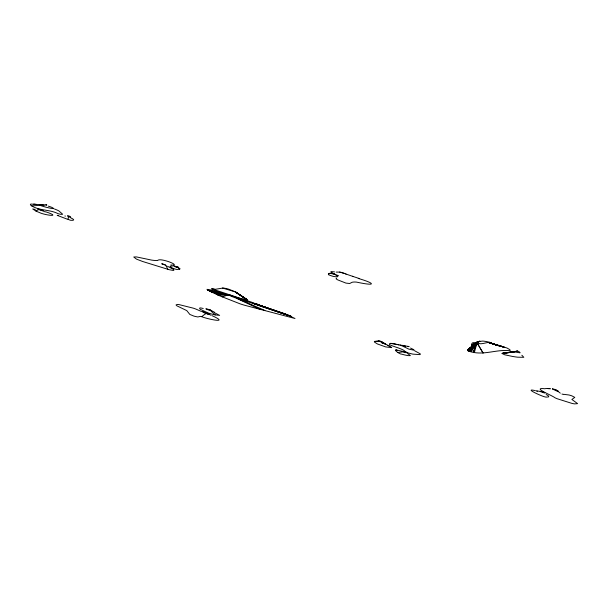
<?xml version="1.0" encoding="UTF-8"?>
<svg xmlns="http://www.w3.org/2000/svg" width="608" height="608" viewBox="0 0 608 608"><rect width="100%" height="100%" fill="white"/><g stroke="black" fill="none" stroke-linecap="round" stroke-linejoin="round"><path stroke-width="0.91" d="M335.905 275.416L337.691 276.313L337.136 276.883A5.563 0.92 17.2 0 1 336.52 276.891L333.632 276.45A6.832 1.125 17.2 0 1 332.12 276.078L328.609 274.801L328.434 273.752A28.439 4.697 17.2 0 1 329.004 273.463L329.741 273.304M407.17 352.762L407.102 352.61A3.352 0.555 17.2 0 0 406.691 352.306L395.952 349.858C393.163 349.775 400.763 354.806 401.812 354.175A10.594 1.748 17.2 0 0 404.16 354.814L406.38 355.308A10.184 1.68 17.2 0 0 408.234 355.612L410.081 355.642A5.305 0.874 17.2 0 0 410.301 355.384L407.71 353.689M474.574 344.744L470.113 348.232C472.743 347.35 470.691 344.234 472.355 342.95A21.592 3.564 17.2 0 1 473.89 342.631L474.688 342.6M255.884 303.977L275.629 310.802L264.054 307.101L251.066 301.978L228.281 294.736L230.493 295.898A18.248 3.01 17.2 0 0 232.735 296.841A18.164 2.994 17.2 0 0 234.855 297.662L246.301 301.424A38.152 6.3 17.2 0 0 252.571 303.172L286.292 314.404L295.002 318.493L244.591 305.246A21.592 3.564 17.2 0 1 240.023 303.81L219.693 295.83L209.722 291.186L206.956 289.332L213.879 290.419L224.572 293.884M44.156 205.139C28.378 202.897 59.219 211.242 52.258 207.564A5.442 0.897 17.2 0 0 50.905 207.001A5.282 0.874 17.2 0 0 49.339 206.462L48.306 206.15M477.196 342.22L473.267 352.344L474.339 352.564L477.151 342.296L473.267 352.344C471.892 351.599 467.248 351.842 467.757 349.714L477.812 341.673L467.506 350.048L477.728 341.719L467.491 350.223L477.652 341.772L467.742 350.588M71.546 218.211A5.305 0.874 17.2 0 1 71.972 218.416L73.408 219.404A10.184 1.68 17.2 0 1 73.621 219.891L73.234 220.21A10.594 1.748 17.2 0 1 72.276 220.316C69.852 220.696 65.9 218.857 69.365 216.858A2.683 0.441 17.2 0 0 70.612 217.064L69.411 216.159A3.352 0.555 17.2 0 0 68.339 215.802L67.42 215.779A6.08 1.003 17.2 0 0 67.488 215.87A8.413 1.391 17.2 0 0 67.845 216.205L68.902 216.737M502.048 353.484L515.318 351.637L517.195 350.915L518.548 351.439A11.286 1.862 17.2 0 1 519.399 351.948L520.121 352.678A4.34 0.714 17.2 0 1 519.924 352.822L513.684 351.766L502.672 353.111L514.262 351.713L502.048 353.484L504.724 354.798L512.453 356.425A49.423 8.155 17.2 0 0 517.56 357.185L523.83 357.314L521.831 355.232M471.162 351.85L477.242 342.152M408.85 346.568A3.633 0.6 17.2 0 0 408.667 346.476L400.55 345.169L408.91 349.136L413.972 350.208A5.442 0.897 17.2 0 0 413.957 349.919A5.282 0.874 17.2 0 0 413.44 349.486L410.514 348.05M470.197 351.584L477.295 342.084L469.338 351.318L477.364 342.015M178.144 267.17L175.165 266.76A6.726 1.11 17.2 0 1 174.823 266.593A8.968 1.482 17.2 0 1 174.412 266.388L173.66 265.848L174.678 266.122A2.911 0.479 17.2 0 0 175.134 266.266A3.678 0.608 17.2 0 0 176.221 266.555A9.371 1.543 17.2 0 0 176.556 266.631L178.098 267.087L179.626 269.07L180.097 268.789L177.931 267.626M247.243 299.744L235.364 291.908L222.627 288.07L223.258 288.048A11.271 1.862 17.2 0 1 224.42 288.184L226.982 288.694A4.34 0.714 17.2 0 1 228.129 289.013A4.697 0.775 17.2 0 1 228.927 289.279L235.288 291.855L247.76 300.284L241.399 298.71L211.569 288.762L214.206 288.8M468.608 351.052L477.432 341.939L468.054 350.793M205.405 313.774L201.712 316.684C199.91 315.696 198.497 317.581 196.551 316.7A5.89 0.973 17.2 0 1 193.876 316.084L189.848 314.45L186.778 310.604L176.974 305.877L176.039 304.958L177.072 304.486A10.29 1.695 17.2 0 1 179.071 304.616L193.283 308.157A9.568 1.581 17.2 0 1 196.08 309.16L201.605 311.562M388.421 345.754A5.563 0.92 17.2 0 1 389.28 346.089A6.057 1.003 17.2 0 1 390.556 346.659L391.742 347.632L385.692 346.925L377.348 343.923L374.513 342.106A13.961 2.303 17.2 0 1 374.391 341.574L379.187 340.7L380.745 341.286A6.779 1.117 17.2 0 1 381.246 341.673L383.443 343.239L381.246 341.673M407.132 352.807L405.202 352.518A2.69 0.441 17.2 0 1 403.826 352.009L403.34 351.705L403.872 351.675A8.406 1.391 17.2 0 1 404.723 351.758A5.761 0.95 17.2 0 1 405.11 351.812L405.559 351.895M471.147 347.373L476.877 342.92M474.757 344.766L472.591 346.332M473.746 345.344L471.474 346.932L473.662 345.466M467.757 349.714L468.76 349.076M471.664 346.492L476.345 343.543M179.649 269.063L179.109 269.276A28.485 4.704 17.2 0 1 178.053 269.39C176.548 270.286 166.843 266.008 171.122 266.068A5.571 0.92 17.2 0 1 171.935 266.144L172.3 266.198M489.729 342.38C485.693 342.182 480.039 345.587 477.09 342.441A38.152 6.3 17.2 0 1 477.987 341.582L482.699 341.088A18.172 3.002 17.2 0 1 484.242 341.225A18.255 3.01 17.2 0 1 486.278 341.521L489.539 342.243L493.438 344.394L489.592 342.456L496.47 345.146M35.264 209.418L32.718 208.97L35.872 211.006L38.844 209.509A10.617 1.756 17.2 0 0 40.683 210.292L43.449 211.022L42.507 210.474A5.875 0.973 17.2 0 0 41.253 209.965L40.675 209.752A6.772 1.117 17.2 0 0 39.292 209.289L37.795 208.916L38.844 209.509M471.747 345.557L476.642 343.102M374.596 341.346L378.541 341.422M476.702 342.882L471.641 344.713L476.748 343.041M328.32 274.094L330.592 273.311L332.226 273.813A9.302 1.535 17.2 0 1 332.523 273.874A3.602 0.593 17.2 0 1 333.708 274.147A2.888 0.479 17.2 0 1 334.005 274.231L334.97 274.451L333.891 273.851A7.501 1.239 17.2 0 0 333.002 273.463L331.208 272.916L330.592 273.311M511.45 352.328L517.492 350.953M222.186 296.894L228.38 294.865M552.391 388.869L553.052 388.953A2.804 0.464 17.2 0 1 555.096 389.553L556.48 390.131A7.608 1.254 17.2 0 1 557.088 390.42L557.597 390.693A3.291 0.547 17.2 0 1 557.924 390.914A4.621 0.76 17.2 0 1 558.022 391.005L558.121 391.119A14.767 2.44 17.2 0 1 558.25 391.309L556.784 391.043A17.997 2.972 17.2 0 1 556.084 390.724L552.999 389.257A5.746 0.95 17.2 0 1 552.733 389.12L552.429 388.93M213.332 289.613L222.665 288.093M336.703 278.289L336.049 278.806L337.638 279.847L345.982 283.108L349.706 283.503L351.994 282.348A24.221 3.998 17.2 0 1 353.788 282.044A26.083 4.309 17.2 0 1 356.387 282.089C377.173 286.505 374.999 283.298 358.256 278.434M336.163 272.088L339.621 272.118M397.564 352.48L403.438 351.819M40.675 204.676L30.97 204.06A12.358 2.037 17.2 0 0 30.4 204.63L30.582 204.98A11.514 1.9 17.2 0 0 31.73 205.907L40.006 205.329M563.464 394.296L568.982 394.995A5.89 0.973 17.2 0 1 571.847 395.854L574.788 397.389L571.885 399.448L577.6 403.628L574.659 403.894A10.29 1.695 17.2 0 1 571.862 403.37L557.141 398.719A9.568 1.581 17.2 0 1 554.861 397.7C552.383 395.474 530.624 387.038 545.148 388.778M396.294 344.242A12.358 2.037 17.2 0 0 393.794 343.725L393.133 343.619A11.56 1.908 17.2 0 0 390.382 343.383C384.636 344.979 403.818 348.224 405.27 351.766A4.583 0.76 17.2 0 0 406.106 352.184L406.516 352.366A5.875 0.973 17.2 0 0 407.953 352.921L412.756 354.114L419.604 354.608A7.684 1.269 17.2 0 0 420.204 354.449L420.333 354.236A10.914 1.801 17.2 0 0 420.113 353.75L414.565 350.725M503.401 353.005L508.508 352.784M409.055 346.712L408.067 346.355M228.281 294.736L217.74 294.956L228.646 294.789L214.48 293.451L229.315 294.986L211.675 292.136L230.022 295.214L209.722 291.186L230.88 295.503M39.619 204.896L46.862 205.018L46.459 204.881M329.954 273.288L330.342 273.296M513.912 351.614L514.778 351.698M545.741 388.444L550.62 388.74M165.361 265.027L164.403 264.761A7.448 1.231 17.2 0 1 163.734 264.533L163.689 264.51M536.119 390.86L542.207 391.628A3.853 0.638 17.2 0 1 543.081 391.909L544.776 392.791A3.686 0.608 17.2 0 1 544.593 392.928L544.525 392.935A2.842 0.471 17.2 0 1 544.32 392.95L540.611 391.681A2.652 0.441 17.2 0 1 540.208 391.423L541.006 391.309M548.18 388.565L549.343 388.641M210.33 310.399L210.733 310.323L210.376 310.034A2.652 0.441 17.2 0 0 209.73 309.73L205.983 308.674A2.842 0.471 17.2 0 0 205.914 308.758L205.914 308.796A3.686 0.608 17.2 0 0 206.051 308.993L208.43 309.974A3.861 0.638 17.2 0 0 209.296 310.202L210.33 310.399L215.232 314.906L219.632 315.377L214.214 312.565M170.818 264.959C182.924 266.342 159.82 257.207 157.632 260.513A24.229 3.998 17.2 0 1 154.964 260.475A26.083 4.309 17.2 0 1 151.628 260.095L136.458 256.918L133.737 256.994L136.473 259.114L142.508 261.448L169.161 269.694L173.105 270.416L173.896 270.21L173.652 269.64A9.979 1.649 17.2 0 0 172.786 268.987L167.466 266.251M33.752 204.052L36.214 204.402M390.382 343.383L400.611 345.116M474.339 352.564C486.301 354.54 498.074 349.152 510.15 350.763L509.899 349.668L506.852 347.958L488.528 342.532L504.655 347.259M499.001 345.982L503.819 347.031L488.733 342.524L502.93 346.811L488.923 342.517L500.635 346.302L489.318 342.494L496.417 345.154M562.947 394.296L561.959 394.045M334.514 271.89L330.919 271.548L331.618 272.551A9.979 1.649 17.2 0 0 332.903 273.296L338.618 275.819M395.952 349.858L397.168 350.352M208.149 290.358L231.291 295.64L207.655 290.069L231.716 295.784M401.88 345.268L402.77 345.466M64.889 215.984L65.406 216.114M535.306 390.64C522.903 387.722 541.812 396.302 544.798 396.849A3.83 0.631 17.2 0 0 546.09 397.123L548.469 396.925A19.061 3.146 17.2 0 0 548.72 396.614L548.332 395.77L546.144 394.463M397.541 344.546L398.818 344.88M203.254 308.499L201.202 308.02A3.83 0.631 17.2 0 0 200.23 307.922L199.568 308.15L199.796 308.796A19.068 3.146 17.2 0 0 200.313 309.328L208.02 312.907A12.806 2.113 17.2 0 0 215.224 314.906M403.818 345.739L405.559 346.241M201.712 316.684C206.218 318.744 230.972 324.216 212.078 315.681M58.421 215.551L57.198 215.346L68.02 219.458M400.125 345.253L401.432 345.648M342.448 272.726L342.403 272.711A7.418 1.224 17.2 0 0 341.711 272.498L340.792 272.316L341.438 272.589A5.776 0.95 17.2 0 0 343.094 273.136L344.592 273.501L343.915 273.205A7.212 1.193 17.2 0 0 343.368 273.022L342.661 272.794M259.783 305.74L264.054 307.101L256.325 303.909M359.472 278.586L352.442 276.275M353.142 276.511L345.648 273.934M254.41 303.643L284.21 313.652L254.942 303.764M253.544 303.422L287.698 314.929L253.992 303.536M253.065 303.301L290.252 315.955L252.571 303.172L291.407 316.456L252.13 303.058M387.296 345.359L387.866 345.557M52.888 208.438L53.686 208.711M163.484 264.442L162.868 264.222A7.63 1.262 17.2 0 1 162.427 264.054L161.713 263.75L163.294 264.153A5.768 0.95 17.2 0 1 164.859 264.738L165.406 265.004A27.132 16.553 -4.2 0 1 166.128 265.848M345.055 273.714L346.096 274.094M225.302 294.15L227.666 295.047M205.641 313.211L208.248 314.192M209.98 314.845L211.044 315.256M238.397 298.923L264.845 310.468M35.872 211.006L37.103 211.569A13.961 2.303 17.2 0 0 39.505 212.542C43.578 214.86 62.259 217.672 46.907 212.177A6.065 1.003 17.2 0 0 45.319 211.797A5.563 0.92 17.2 0 0 44.05 211.569M236.406 298.232L259.669 309.153M243.671 297.905L245.883 298.984L235.364 291.908L246.415 299.265L235.41 291.946M389.736 346.279L381.383 341.818A6.019 0.996 17.2 0 1 381.467 342.076L378.784 341.263A10.61 1.748 17.2 0 1 378.837 340.837M210.307 309.996L214.563 312.299M31.73 205.907C39.68 210.908 49.696 209.35 58.011 213.644A4.583 0.76 17.2 0 0 59.25 213.978L59.736 214.092A5.875 0.973 17.2 0 0 61.104 214.358L62.677 214.252L58.9 210.946A7.684 1.269 17.2 0 0 57.638 210.292L56.521 209.798A10.914 1.801 17.2 0 0 54.454 208.985M381.892 342.973L382.371 343.292M45.82 204.782L46.109 204.79A3.891 0.638 17.2 0 1 46.368 204.858M560.287 393.148L557.27 390.777M166.083 265.863L167.914 269.352M477.128 342.98L483.117 353.111L477.212 343.102M205.899 313.432A36.982 19.737 18.5 0 1 205.496 313.819M176.008 267.026A6.832 1.125 17.2 0 1 176.799 267.262M70.581 217.793A5.305 0.874 17.2 0 1 71.09 217.998M556.495 390.397A36.708 7.691 24.4 0 1 556.039 390.009M536.94 391.096A12.806 2.113 17.2 0 1 537.366 391.218M339.56 272.05A27.162 10.412 29.1 0 1 340.776 272.209M202.472 311.646L202.89 312.018A14.782 2.44 17.2 0 0 203.3 312.276L203.558 312.421A4.644 0.768 17.2 0 0 203.779 312.542A3.291 0.547 17.2 0 0 204.326 312.801L205.04 313.097A7.6 1.254 17.2 0 0 205.816 313.386L207.427 313.933A2.804 0.464 17.2 0 0 209.304 314.359L209.707 314.374L209.091 314.024A5.738 0.95 17.2 0 0 208.726 313.88L204.782 312.39A18.065 2.979 17.2 0 0 203.916 312.071L202.494 311.638M479.803 341.126L478.298 342.182L479.803 341.126M256.538 304.046L268.987 308.674L256.538 304.046M385.373 344.029L381.474 342.008L385.373 344.029M384.932 343.832L381.414 341.863L384.932 343.832"/></g></svg>
